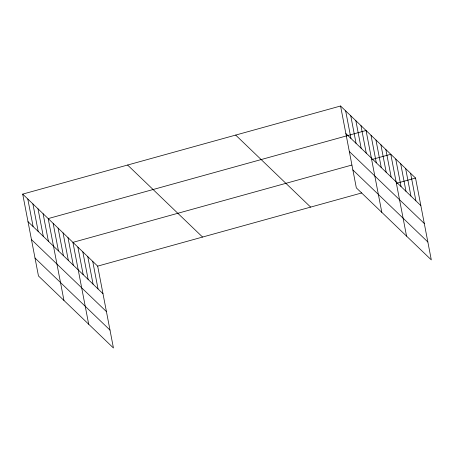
<?xml version="1.0" encoding="UTF-8"?>
<svg xmlns="http://www.w3.org/2000/svg" width="454" height="454" viewBox="0 0 454 454"><rect width="100%" height="100%" fill="white"/><g stroke="black" fill="none" stroke-linecap="round" stroke-linejoin="round"><path stroke-width="0.68" d="M22.7 194.108L97.672 266.129L113.438 347.997L38.465 275.97L22.7 194.108L340.562 106.003L415.535 178.03L431.3 259.892L356.328 187.871L340.562 106.003M351.793 165.069L72.929 242.362L88.695 324.224M371.968 159.479L390.792 154.264L406.557 236.125M97.672 266.129L361.742 192.939M396.705 183.246L415.535 178.03M345.869 133.567L420.841 205.588M349.319 151.488L424.291 223.51M352.877 169.949L427.85 241.976M235.666 135.076L310.638 207.103M127.597 165.035L202.569 237.056M28.006 221.666L102.979 293.687M31.457 239.587L106.429 311.609M35.015 258.048L109.987 330.075M410.586 173.275L415.892 200.833M405.638 168.519L410.944 196.083M400.689 163.769L405.995 191.327M395.74 159.013L401.052 186.577M385.843 149.508L391.155 177.066M380.9 144.752L386.206 172.316M375.952 140.002L381.258 167.56M371.003 135.247L376.309 162.804M381.82 212.358L366.055 130.491L48.192 218.595L63.957 300.457M360.953 125.593L366.264 153.157M355.857 120.696L361.163 148.259M350.76 115.798L356.067 143.362M345.659 110.901L350.965 138.464M92.724 261.373L98.03 288.937M87.775 256.623L93.081 284.181M82.827 251.868L88.138 279.426M77.878 247.112L83.19 274.676M67.986 237.607L73.293 265.17M63.038 232.857L68.344 260.414M58.089 228.101L63.395 255.659M53.141 223.345L58.447 250.909M43.09 213.698L48.402 241.256M37.994 208.8L43.3 236.358M32.898 203.903L38.204 231.461M27.796 199.005L33.108 226.563"/></g></svg>
